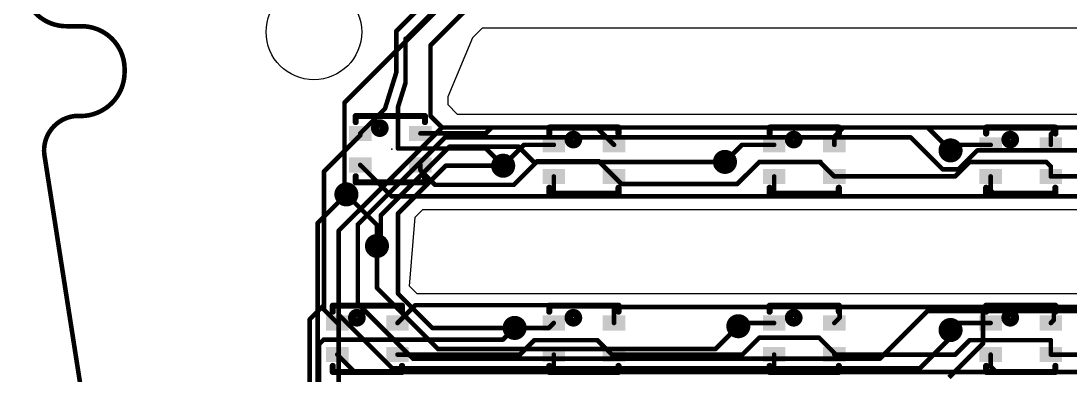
# Model space of a CAD drawing. Extents: x -74 to 74, y -25 to 38.
# Drawn here: x -73.36 to -38.51, y 2.44 to 14.21 of the extents above; entities that cross this region are included whole.
import ezdxf

# ---------------------------------------------------------------- set-up
doc = ezdxf.new("R2010")
doc.units = 0
for name, color, linetype in [('1', 12, 'CONTINUOUS'), ('16', 132, 'CONTINUOUS'), ('18', 110, 'CONTINUOUS'), ('20', 3, 'CONTINUOUS'), ('21', 40, 'CONTINUOUS'), ('23', 40, 'CONTINUOUS')]:
    doc.layers.add(name, color=color, linetype=linetype)

# ---------------------------------------------------------------- blocks, each defined once
blk = doc.blocks.new('RECT')
blk.add_solid([(-0.5, -0.5), (0.5, -0.5), (-0.5, 0.5), (0.5, 0.5)])
blk = doc.blocks.new('ROUNDV')
at = {"const_width": 0.5}
blk.add_lwpolyline([(0, -0.25, 1), (0, 0.25, 1), (0, -0.25)], format="xyb", dxfattribs=at)

msp = doc.modelspace()

# ---------------------------------------------------------------- linework, layer by layer
at = {"layer": '1', "const_width": 0.1524}
for points in [[(-59.4142, 15.3438), (-60.889, 13.869)], [(-60.5625, 13.6157), (-58.998, 15.1802)], [(-60.889, 13.869), (-60.889, 12.5009)], [(-60.5842, 12.1501), (-60.5842, 13.6157)], [(-60.5842, 13.6157), (-60.5625, 13.6157)], [(-60.889, 12.5009), (-61.2646, 11.2954)], [(-60.833, 11.3515), (-60.5842, 12.1501)], [(-62.088, 10.472), (-61.2646, 11.2954)], [(-60.833, 9.9695), (-60.833, 11.3515)], [(-62.088, 10.4085), (-63.2945, 9.202)], [(-62.088, 10.4085), (-62.088, 10.472)], [(-60.088, 10.472), (-57.9175, 10.472)], [(-57.9175, 10.472), (-57.7215, 10.668)], [(-57.7215, 10.668), (-54.236, 10.668)], [(-53.659, 10.091), (-54.236, 10.668)], [(-54.236, 10.668), (-46.0375, 10.668)], [(-46.341, 10.3645), (-46.0375, 10.668)], [(-46.0375, 10.668), (-38.9255, 10.668)], [(-39.15, 10.4435), (-38.9255, 10.668)], [(-39.15, 10.091), (-39.15, 10.4435)], [(-38.9255, 10.668), (-31.8135, 10.668)], [(-57.3405, 9.398), (-56.6475, 10.091)], [(-56.6475, 10.091), (-55.659, 10.091)], [(-49.9745, 9.525), (-49.4085, 10.091)], [(-49.4085, 10.091), (-48.341, 10.091)], [(-46.341, 10.091), (-46.341, 10.3645)], [(-42.4235, 10.091), (-42.4815, 10.033)], [(-42.4815, 10.033), (-42.4815, 9.906)], [(-41.15, 10.091), (-42.4235, 10.091)], [(-60.833, 9.9695), (-57.912, 9.9695)], [(-57.912, 9.9695), (-57.3405, 9.398)], [(-62.088, 9.422), (-61.048, 8.382)], [(-60.088, 9.422), (-60.088, 9.247)], [(-56.199, 9.549), (-56.985, 8.763)], [(-54.167, 9.549), (-56.199, 9.549)], [(-53.659, 9.041), (-54.167, 9.549)], [(-48.8315, 9.525), (-49.5695, 8.787)], [(-48.8315, 9.525), (-46.7995, 9.525)], [(-46.7995, 9.4995), (-46.7995, 9.525)], [(-46.341, 9.041), (-46.7995, 9.4995)], [(-41.8465, 9.525), (-42.3305, 9.041)], [(-41.8465, 9.525), (-39.3065, 9.525)], [(-39.15, 9.3685), (-39.3065, 9.525)], [(-39.15, 9.041), (-39.15, 9.3685)], [(-63.2945, 9.202), (-63.2945, 4.7625)], [(-59.604, 8.763), (-60.088, 9.247)], [(-55.659, 9.041), (-55.659, 8.4125)], [(-53.659, 9.041), (-53.405, 8.787)], [(-48.341, 9.041), (-48.341, 8.3995)], [(-46.341, 9.041), (-42.3305, 9.041)], [(-41.15, 9.041), (-41.15, 8.5745)], [(-39.15, 9.041), (-35.0915, 9.041)], [(-56.985, 8.763), (-59.604, 8.763)], [(-49.5695, 8.787), (-53.405, 8.787)], [(-61.5315, 7.4295), (-62.5475, 8.4455)], [(-61.048, 8.382), (-55.6895, 8.382)], [(-55.659, 8.4125), (-55.6895, 8.382)], [(-55.6895, 8.382), (-48.3235, 8.382)], [(-48.341, 8.3995), (-48.3235, 8.382)], [(-48.3235, 8.382), (-40.9575, 8.382)], [(-41.15, 8.5745), (-40.9575, 8.382)], [(-40.9575, 8.382), (-33.8455, 8.382)], [(-61.5315, 6.731), (-61.5315, 7.4295)], [(-63.7633, 4.2937), (-63.2945, 4.7625)], [(-63.2945, 4.7625), (-63.2945, 4.6145)], [(-63.2945, 4.6145), (-62.85, 4.17)], [(-60.85, 4.17), (-60.2575, 4.7625)], [(-60.2575, 4.7625), (-53.6575, 4.7625)], [(-53.6575, 4.699), (-53.6575, 4.7625)], [(-53.6575, 4.699), (-46.1645, 4.699)], [(-53.6575, 4.1715), (-53.6575, 4.699)], [(-46.1645, 4.699), (-39.0525, 4.699)], [(-46.1645, 4.3465), (-46.1645, 4.699)], [(-39.0525, 4.699), (-32.004, 4.699)], [(-39.0525, 4.2675), (-39.0525, 4.699)], [(-63.7633, 1.5647), (-63.7633, 4.2937)], [(-55.659, 4.17), (-55.8222, 4.0069)], [(-53.659, 4.17), (-53.6575, 4.1715)], [(-49.4241, 4.17), (-49.53, 4.064)], [(-48.341, 4.17), (-49.4241, 4.17)], [(-46.341, 4.17), (-46.1645, 4.3465)], [(-42.2485, 4.17), (-42.4815, 3.937)], [(-41.15, 4.17), (-42.2485, 4.17)], [(-39.15, 4.17), (-39.0525, 4.2675)], [(-57.3469, 3.6195), (-56.9595, 4.0069)], [(-55.8222, 4.0069), (-56.9595, 4.0069)], [(-63.4585, 3.4598), (-63.2988, 3.6195)], [(-63.4585, 1.5963), (-63.4585, 3.4598)], [(-63.2988, 3.6195), (-57.3469, 3.6195)], [(-56.786, 3.12), (-56.3074, 3.5986)], [(-56.3074, 3.5986), (-54.2096, 3.5986)], [(-53.731, 3.12), (-54.2096, 3.5986)], [(-49.3945, 3.12), (-48.8315, 3.683)], [(-48.8315, 3.683), (-46.849, 3.683)], [(-46.849, 3.683), (-46.341, 3.175)], [(-42.3251, 3.12), (-41.8465, 3.5986)], [(-41.8465, 3.5986), (-39.15, 3.5986)], [(-39.15, 3.12), (-39.15, 3.5986)], [(-62.27, 2.54), (-62.85, 3.12)], [(-60.85, 3.12), (-56.786, 3.12)], [(-55.659, 3.12), (-55.659, 2.5705)], [(-53.659, 3.12), (-53.731, 3.12)], [(-53.659, 3.12), (-49.3945, 3.12)], [(-48.341, 3.12), (-48.341, 2.6495)], [(-46.341, 3.12), (-46.341, 3.175)], [(-46.341, 3.12), (-42.3251, 3.12)], [(-41.15, 3.12), (-41.15, 2.7325)], [(-39.15, 3.12), (-34.9165, 3.12)], [(-41.15, 2.7325), (-40.9575, 2.54)], [(-55.6895, 2.54), (-62.27, 2.54)], [(-55.659, 2.5705), (-55.6895, 2.54)], [(-48.4505, 2.54), (-55.6895, 2.54)], [(-48.341, 2.6495), (-48.4505, 2.54)], [(-40.9575, 2.54), (-48.4505, 2.54)], [(-33.7185, 2.54), (-40.9575, 2.54)]]:
    msp.add_lwpolyline(points, dxfattribs=at)
at = {"layer": '1', "const_width": 0.0762}
for points in [[(-60.8509, 13.869, 1), (-60.9271, 13.869)], [(-60.9159, 13.8959, 1), (-60.862, 13.8421)], [(-60.5461, 13.6157, 1), (-60.6223, 13.6157)], [(-60.5842, 13.6538, 1), (-60.5842, 13.5776)], [(-60.5894, 13.6427, 1), (-60.5355, 13.5888)], [(-60.5625, 13.5776, 1), (-60.5625, 13.6538)], [(-60.8526, 12.4895, 1), (-60.9253, 12.5122)], [(-60.9271, 12.5009, 1), (-60.8509, 12.5009)], [(-60.5478, 12.1387, 1), (-60.6205, 12.1614)], [(-60.6223, 12.1501, 1), (-60.5461, 12.1501)], [(-61.301, 11.3067, 1), (-61.2282, 11.284)], [(-61.2377, 11.2684, 1), (-61.2916, 11.3223)], [(-60.7949, 11.3515, 1), (-60.8711, 11.3515)], [(-60.8694, 11.3629, 1), (-60.7966, 11.3402)], [(-62.0499, 10.472, 1), (-62.1261, 10.472)], [(-62.1149, 10.4989, 1), (-62.0611, 10.4451)], [(-62.0611, 10.3816, 1), (-62.1149, 10.4354)], [(-60.088, 10.5101, 1), (-60.088, 10.4339)], [(-57.9444, 10.4989, 1), (-57.8906, 10.4451)], [(-57.9175, 10.4339, 1), (-57.9175, 10.5101)], [(-57.7215, 10.7061, 1), (-57.7215, 10.6299)], [(-57.6946, 10.6411, 1), (-57.7484, 10.6949)], [(-54.236, 10.7061, 1), (-54.236, 10.6299)], [(-54.2091, 10.6949, 1), (-54.2629, 10.6411)], [(-54.236, 10.6299, 1), (-54.236, 10.7061)], [(-46.0375, 10.7061, 1), (-46.0375, 10.6299)], [(-46.0106, 10.6411, 1), (-46.0644, 10.6949)], [(-46.0375, 10.6299, 1), (-46.0375, 10.7061)], [(-39.1119, 10.4435, 1), (-39.1881, 10.4435)], [(-39.1769, 10.4704, 1), (-39.1231, 10.4166)], [(-38.9255, 10.7061, 1), (-38.9255, 10.6299)], [(-38.8986, 10.6411, 1), (-38.9524, 10.6949)], [(-38.9255, 10.6299, 1), (-38.9255, 10.7061)], [(-62.1261, 10.4085, 1), (-62.0499, 10.4085)], [(-56.6475, 10.1291, 1), (-56.6475, 10.0529)], [(-56.6206, 10.0641, 1), (-56.6744, 10.1179)], [(-55.659, 10.0529, 1), (-55.659, 10.1291)], [(-53.6859, 10.0641, 1), (-53.6321, 10.1179)], [(-49.4085, 10.1291, 1), (-49.4085, 10.0529)], [(-49.3816, 10.0641, 1), (-49.4354, 10.1179)], [(-48.341, 10.0529, 1), (-48.341, 10.1291)], [(-46.3029, 10.3645, 1), (-46.3791, 10.3645)], [(-46.3791, 10.091, 1), (-46.3029, 10.091)], [(-46.3679, 10.3914, 1), (-46.3141, 10.3376)], [(-42.4434, 10.033, 1), (-42.5196, 10.033)], [(-42.4235, 10.1291, 1), (-42.4235, 10.0529)], [(-42.3966, 10.0641, 1), (-42.4504, 10.1179)], [(-41.15, 10.0529, 1), (-41.15, 10.1291)], [(-39.1881, 10.091, 1), (-39.1119, 10.091)], [(-60.833, 10.0076, 1), (-60.833, 9.9314)], [(-60.8711, 9.9695, 1), (-60.7949, 9.9695)], [(-57.8851, 9.9964, 1), (-57.9389, 9.9426)], [(-57.912, 9.9314, 1), (-57.912, 10.0076)], [(-42.5196, 9.906, 1), (-42.4434, 9.906)], [(-42.5084, 10.0599, 1), (-42.4546, 10.0061)], [(-62.0611, 9.4489, 1), (-62.1149, 9.3951)], [(-60.0499, 9.422, 1), (-60.1261, 9.422)], [(-57.3674, 9.4249, 1), (-57.3136, 9.3711)], [(-57.3674, 9.3711, 1), (-57.3136, 9.4249)], [(-56.199, 9.5871, 1), (-56.199, 9.5109)], [(-56.1721, 9.5221, 1), (-56.2259, 9.5759)], [(-54.1401, 9.5759, 1), (-54.1939, 9.5221)], [(-54.167, 9.5109, 1), (-54.167, 9.5871)], [(-50.0014, 9.5519, 1), (-49.9476, 9.4981)], [(-48.8315, 9.5631, 1), (-48.8315, 9.4869)], [(-48.8046, 9.4981, 1), (-48.8584, 9.5519)], [(-46.7614, 9.525, 1), (-46.8376, 9.525)], [(-46.8376, 9.4995, 1), (-46.7614, 9.4995)], [(-46.7726, 9.5264, 1), (-46.8264, 9.4726)], [(-46.7995, 9.4869, 1), (-46.7995, 9.5631)], [(-41.8465, 9.5631, 1), (-41.8465, 9.4869)], [(-41.8196, 9.4981, 1), (-41.8734, 9.5519)], [(-39.2796, 9.5519, 1), (-39.3334, 9.4981)], [(-39.3065, 9.4869, 1), (-39.3065, 9.5631)], [(-39.1119, 9.3685, 1), (-39.1881, 9.3685)], [(-39.1769, 9.3416, 1), (-39.1231, 9.3954)], [(-63.2564, 9.202, 1), (-63.3326, 9.202)], [(-63.3214, 9.2289, 1), (-63.2676, 9.1751)], [(-60.1261, 9.247, 1), (-60.0499, 9.247)], [(-60.0611, 9.2739, 1), (-60.1149, 9.2201)], [(-55.6209, 9.041, 1), (-55.6971, 9.041)], [(-53.6321, 9.0679, 1), (-53.6859, 9.0141)], [(-53.6859, 9.0141, 1), (-53.6321, 9.0679)], [(-48.3029, 9.041, 1), (-48.3791, 9.041)], [(-46.341, 9.0791, 1), (-46.341, 9.0029)], [(-46.3679, 9.0141, 1), (-46.3141, 9.0679)], [(-42.3574, 9.0679, 1), (-42.3036, 9.0141)], [(-42.3305, 9.0029, 1), (-42.3305, 9.0791)], [(-41.1119, 9.041, 1), (-41.1881, 9.041)], [(-39.15, 9.0791, 1), (-39.15, 9.0029)], [(-39.1881, 9.041, 1), (-39.1119, 9.041)], [(-59.604, 8.8011, 1), (-59.604, 8.7249)], [(-59.6309, 8.7361, 1), (-59.5771, 8.7899)], [(-57.0119, 8.7899, 1), (-56.9581, 8.7361)], [(-56.985, 8.7249, 1), (-56.985, 8.8011)], [(-53.405, 8.8251, 1), (-53.405, 8.7489)], [(-53.4319, 8.7601, 1), (-53.3781, 8.8139)], [(-49.5964, 8.8139, 1), (-49.5426, 8.7601)], [(-49.5695, 8.7489, 1), (-49.5695, 8.8251)], [(-62.5206, 8.4724, 1), (-62.5744, 8.4186)], [(-61.048, 8.4201, 1), (-61.048, 8.3439)], [(-61.0749, 8.3551, 1), (-61.0211, 8.4089)], [(-55.6895, 8.4201, 1), (-55.6895, 8.3439)], [(-55.7164, 8.4089, 1), (-55.6626, 8.3551)], [(-55.6971, 8.4125, 1), (-55.6209, 8.4125)], [(-55.6895, 8.3439, 1), (-55.6895, 8.4201)], [(-55.6321, 8.3856, 1), (-55.6859, 8.4394)], [(-48.3791, 8.3995, 1), (-48.3029, 8.3995)], [(-48.3141, 8.4264, 1), (-48.3679, 8.3726)], [(-48.3235, 8.4201, 1), (-48.3235, 8.3439)], [(-48.3504, 8.3551, 1), (-48.2966, 8.4089)], [(-48.3235, 8.3439, 1), (-48.3235, 8.4201)], [(-41.1881, 8.5745, 1), (-41.1119, 8.5745)], [(-41.1231, 8.6014, 1), (-41.1769, 8.5476)], [(-40.9575, 8.4201, 1), (-40.9575, 8.3439)], [(-40.9844, 8.3551, 1), (-40.9306, 8.4089)], [(-40.9575, 8.3439, 1), (-40.9575, 8.4201)], [(-61.4934, 7.4295, 1), (-61.5696, 7.4295)], [(-61.5584, 7.4026, 1), (-61.5046, 7.4564)], [(-61.5696, 6.731, 1), (-61.4934, 6.731)], [(-63.2564, 4.7625, 1), (-63.3326, 4.7625)], [(-63.3326, 4.7625, 1), (-63.2564, 4.7625)], [(-63.3326, 4.6145, 1), (-63.2564, 4.6145)], [(-63.2676, 4.6414, 1), (-63.3214, 4.5876)], [(-63.2676, 4.7356, 1), (-63.3214, 4.7894)], [(-60.2575, 4.8006, 1), (-60.2575, 4.7244)], [(-60.2306, 4.7356, 1), (-60.2844, 4.7894)], [(-53.6194, 4.7625, 1), (-53.6956, 4.7625)], [(-53.6575, 4.7371, 1), (-53.6575, 4.6609)], [(-53.6194, 4.699, 1), (-53.6956, 4.699)], [(-53.6956, 4.699, 1), (-53.6194, 4.699)], [(-53.6575, 4.7244, 1), (-53.6575, 4.8006)], [(-46.1645, 4.7371, 1), (-46.1645, 4.6609)], [(-46.1264, 4.699, 1), (-46.2026, 4.699)], [(-46.1645, 4.6609, 1), (-46.1645, 4.7371)], [(-39.0525, 4.7371, 1), (-39.0525, 4.6609)], [(-39.0144, 4.699, 1), (-39.0906, 4.699)], [(-39.0525, 4.6609, 1), (-39.0525, 4.7371)], [(-63.7252, 4.2937, 1), (-63.8014, 4.2937)], [(-63.7902, 4.3207, 1), (-63.7363, 4.2668)], [(-62.8769, 4.1431, 1), (-62.8231, 4.1969)], [(-60.8769, 4.1969, 1), (-60.8231, 4.1431)], [(-55.6321, 4.1431, 1), (-55.6859, 4.1969)], [(-53.6859, 4.1969, 1), (-53.6321, 4.1431)], [(-53.6956, 4.1715, 1), (-53.6194, 4.1715)], [(-53.6306, 4.1446, 1), (-53.6844, 4.1984)], [(-49.4241, 4.2081, 1), (-49.4241, 4.1319)], [(-49.3971, 4.1431, 1), (-49.451, 4.1969)], [(-48.341, 4.1319, 1), (-48.341, 4.2081)], [(-46.3679, 4.1969, 1), (-46.3141, 4.1431)], [(-46.2026, 4.3465, 1), (-46.1264, 4.3465)], [(-46.1376, 4.3196, 1), (-46.1914, 4.3734)], [(-42.2485, 4.2081, 1), (-42.2485, 4.1319)], [(-42.2216, 4.1431, 1), (-42.2754, 4.1969)], [(-41.15, 4.1319, 1), (-41.15, 4.2081)], [(-39.1769, 4.1969, 1), (-39.1231, 4.1431)], [(-39.0906, 4.2675, 1), (-39.0144, 4.2675)], [(-39.0256, 4.2406, 1), (-39.0794, 4.2944)], [(-56.9595, 4.045, 1), (-56.9595, 3.9688)], [(-56.9326, 3.9799, 1), (-56.9864, 4.0338)], [(-55.8491, 4.0338, 1), (-55.7952, 3.9799)], [(-55.8222, 3.9688, 1), (-55.8222, 4.045)], [(-49.557, 4.091, 1), (-49.5031, 4.0371)], [(-42.5084, 3.9639, 1), (-42.4546, 3.9101)], [(-63.4204, 3.4598, 1), (-63.4966, 3.4598)], [(-63.4854, 3.4868, 1), (-63.4315, 3.4329)], [(-63.2988, 3.6576, 1), (-63.2988, 3.5814)], [(-63.2718, 3.5926, 1), (-63.3257, 3.6464)], [(-57.3738, 3.6464, 1), (-57.3199, 3.5926)], [(-57.3469, 3.5814, 1), (-57.3469, 3.6576)], [(-56.3074, 3.6367, 1), (-56.3074, 3.5605)], [(-56.2805, 3.5717, 1), (-56.3343, 3.6255)], [(-54.1827, 3.6255, 1), (-54.2365, 3.5717)], [(-54.2096, 3.5605, 1), (-54.2096, 3.6367)], [(-48.8315, 3.7211, 1), (-48.8315, 3.6449)], [(-48.8046, 3.6561, 1), (-48.8584, 3.7099)], [(-46.8221, 3.7099, 1), (-46.8759, 3.6561)], [(-46.849, 3.6449, 1), (-46.849, 3.7211)], [(-41.8465, 3.6367, 1), (-41.8465, 3.5605)], [(-41.8196, 3.5717, 1), (-41.8734, 3.6255)], [(-39.1119, 3.5986, 1), (-39.1881, 3.5986)], [(-39.15, 3.5605, 1), (-39.15, 3.6367)], [(-62.8231, 3.1469, 1), (-62.8769, 3.0931)], [(-60.85, 3.1581, 1), (-60.85, 3.0819)], [(-56.8129, 3.1469, 1), (-56.7591, 3.0931)], [(-56.786, 3.0819, 1), (-56.786, 3.1581)], [(-55.6209, 3.12, 1), (-55.6971, 3.12)], [(-53.731, 3.1581, 1), (-53.731, 3.0819)], [(-53.7579, 3.0931, 1), (-53.7041, 3.1469)], [(-53.659, 3.1581, 1), (-53.659, 3.0819)], [(-53.659, 3.0819, 1), (-53.659, 3.1581)], [(-49.4214, 3.1469, 1), (-49.3676, 3.0931)], [(-49.3945, 3.0819, 1), (-49.3945, 3.1581)], [(-48.3029, 3.12, 1), (-48.3791, 3.12)], [(-46.3029, 3.175, 1), (-46.3791, 3.175)], [(-46.341, 3.1581, 1), (-46.341, 3.0819)], [(-46.3791, 3.12, 1), (-46.3029, 3.12)], [(-46.3679, 3.1481, 1), (-46.3141, 3.2019)], [(-42.352, 3.1469, 1), (-42.2982, 3.0931)], [(-42.3251, 3.0819, 1), (-42.3251, 3.1581)], [(-41.1119, 3.12, 1), (-41.1881, 3.12)], [(-39.15, 3.1581, 1), (-39.15, 3.0819)], [(-39.1881, 3.12, 1), (-39.1119, 3.12)], [(-41.1231, 2.7594, 1), (-41.1769, 2.7056)], [(-62.27, 2.5781, 1), (-62.27, 2.5019)], [(-62.2969, 2.5131, 1), (-62.2431, 2.5669)], [(-55.6895, 2.5781, 1), (-55.6895, 2.5019)], [(-55.7164, 2.5669, 1), (-55.6626, 2.5131)], [(-55.6971, 2.5705, 1), (-55.6209, 2.5705)], [(-55.6895, 2.5019, 1), (-55.6895, 2.5781)], [(-55.6321, 2.5436, 1), (-55.6859, 2.5974)], [(-48.4505, 2.5781, 1), (-48.4505, 2.5019)], [(-48.4774, 2.5669, 1), (-48.4236, 2.5131)], [(-48.4505, 2.5019, 1), (-48.4505, 2.5781)], [(-48.3791, 2.6495, 1), (-48.3029, 2.6495)], [(-48.3141, 2.6226, 1), (-48.3679, 2.6764)], [(-41.1881, 2.7325, 1), (-41.1119, 2.7325)], [(-40.9575, 2.5781, 1), (-40.9575, 2.5019)], [(-40.9844, 2.5131, 1), (-40.9306, 2.5669)], [(-40.9575, 2.5019, 1), (-40.9575, 2.5781)]]:
    msp.add_lwpolyline(points, format="xyb", dxfattribs=at)
at = {"layer": '16', "const_width": 0.1524}
for points in [[(-58.1025, 16.002), (-62.611, 11.4935)], [(-59.7535, 13.3985), (-58.547, 14.605)], [(-59.7535, 11.049), (-59.7535, 13.3985)], [(-62.611, 11.4935), (-62.611, 8.509)], [(-59.3725, 10.668), (-59.7535, 11.049)], [(-59.3725, 10.668), (-62.8015, 7.239)], [(-43.2435, 10.668), (-59.3725, 10.668)], [(-42.4815, 9.906), (-43.2435, 10.668)], [(-59.2716, 10.3378), (-62.1665, 7.4429)], [(-61.4045, 7.747), (-59.1185, 10.033)], [(-43.8024, 10.3378), (-59.2716, 10.3378)], [(-56.8325, 10.033), (-59.1185, 10.033)], [(-56.3245, 9.525), (-56.8325, 10.033)], [(-42.7419, 9.2774), (-43.8024, 10.3378)], [(-41.5924, 9.906), (-42.2211, 9.2774)], [(-35.3695, 9.906), (-41.5924, 9.906)], [(-60.833, 7.8105), (-59.2455, 9.398)], [(-59.2455, 9.398), (-57.3405, 9.398)], [(-56.3245, 9.525), (-49.9745, 9.525)], [(-42.2211, 9.2774), (-42.7419, 9.2774)], [(-63.5, 7.493), (-62.5475, 8.4455)], [(-62.611, 8.509), (-62.5475, 8.4455)], [(-61.4045, 7.747), (-61.4045, 6.858)], [(-60.833, 5.1435), (-60.833, 7.8105)], [(-63.5, 0.6985), (-63.5, 7.493)], [(-62.1665, 7.4429), (-62.1665, 4.8133)], [(-62.8015, 7.239), (-62.8015, 4.445)], [(-61.4045, 6.858), (-61.5315, 6.731)], [(-61.5315, 5.334), (-61.5315, 6.731)], [(-59.4995, 3.302), (-61.5315, 5.334)], [(-62.1665, 4.8133), (-60.3377, 2.9845)], [(-59.6964, 4.0069), (-60.833, 5.1435)], [(-44.831, 2.9845), (-43.2499, 4.5657)], [(-43.2499, 4.5657), (-41.402, 4.5657)], [(-41.402, 4.5657), (-35.4901, 4.5657)], [(-41.402, 3.4925), (-41.402, 4.5657)], [(-62.8015, 4.445), (-61.0235, 2.667)], [(-62.8015, 0.4311), (-62.8015, 4.445)], [(-56.9595, 4.0069), (-59.6964, 4.0069)], [(-49.53, 4.064), (-50.2921, 3.302)], [(-42.4815, 3.683), (-42.4815, 3.937)], [(-43.4975, 2.667), (-42.4815, 3.683)], [(-42.5323, 2.3622), (-41.402, 3.4925)], [(-50.2921, 3.302), (-59.4995, 3.302)], [(-60.3377, 2.9845), (-44.831, 2.9845)], [(-61.0235, 2.667), (-43.4975, 2.667)]]:
    msp.add_lwpolyline(points, dxfattribs=at)
at = {"layer": '16', "const_width": 0.0762}
for points in [[(-59.7154, 13.3985, 1), (-59.7916, 13.3985)], [(-59.7804, 13.4254, 1), (-59.7266, 13.3716)], [(-62.5729, 11.4935, 1), (-62.6491, 11.4935)], [(-62.6379, 11.5204, 1), (-62.5841, 11.4666)], [(-59.7916, 11.049, 1), (-59.7154, 11.049)], [(-59.7266, 11.0759, 1), (-59.7804, 11.0221)], [(-59.3725, 10.7061, 1), (-59.3725, 10.6299)], [(-59.3456, 10.6411, 1), (-59.3994, 10.6949)], [(-59.3994, 10.6411, 1), (-59.3456, 10.6949)], [(-43.2166, 10.6949, 1), (-43.2704, 10.6411)], [(-43.2435, 10.6299, 1), (-43.2435, 10.7061)], [(-59.2716, 10.3759, 1), (-59.2716, 10.2997)], [(-59.2447, 10.3109, 1), (-59.2986, 10.3647)], [(-59.1185, 10.0711, 1), (-59.1185, 9.9949)], [(-59.0916, 10.0061, 1), (-59.1454, 10.0599)], [(-56.8056, 10.0599, 1), (-56.8594, 10.0061)], [(-56.8325, 9.9949, 1), (-56.8325, 10.0711)], [(-43.7754, 10.3647, 1), (-43.8293, 10.3109)], [(-43.8024, 10.2997, 1), (-43.8024, 10.3759)], [(-42.5084, 9.8791, 1), (-42.4546, 9.9329)], [(-41.5924, 9.9441, 1), (-41.5924, 9.8679)], [(-41.5655, 9.8791, 1), (-41.6194, 9.9329)], [(-59.2455, 9.4361, 1), (-59.2455, 9.3599)], [(-59.2186, 9.3711, 1), (-59.2724, 9.4249)], [(-57.3405, 9.3599, 1), (-57.3405, 9.4361)], [(-56.3245, 9.5631, 1), (-56.3245, 9.4869)], [(-56.3514, 9.4981, 1), (-56.2976, 9.5519)], [(-49.9745, 9.4869, 1), (-49.9745, 9.5631)], [(-42.7419, 9.3155, 1), (-42.7419, 9.2393)], [(-42.7688, 9.2504, 1), (-42.715, 9.3043)], [(-42.248, 9.3043, 1), (-42.1942, 9.2504)], [(-42.2211, 9.2393, 1), (-42.2211, 9.3155)], [(-62.6491, 8.509, 1), (-62.5729, 8.509)], [(-62.5841, 8.5359, 1), (-62.6379, 8.4821)], [(-62.5206, 8.4186, 1), (-62.5744, 8.4724)], [(-62.5744, 8.4186, 1), (-62.5206, 8.4724)], [(-61.3664, 7.747, 1), (-61.4426, 7.747)], [(-61.4314, 7.7739, 1), (-61.3776, 7.7201)], [(-60.7949, 7.8105, 1), (-60.8711, 7.8105)], [(-60.8599, 7.8374, 1), (-60.8061, 7.7836)], [(-63.4619, 7.493, 1), (-63.5381, 7.493)], [(-63.5269, 7.5199, 1), (-63.4731, 7.4661)], [(-62.1284, 7.4429, 1), (-62.2046, 7.4429)], [(-62.1934, 7.4699, 1), (-62.1396, 7.416)], [(-62.7634, 7.239, 1), (-62.8396, 7.239)], [(-62.8284, 7.2659, 1), (-62.7746, 7.2121)], [(-61.4934, 6.731, 1), (-61.5696, 6.731)], [(-61.5584, 6.7579, 1), (-61.5046, 6.7041)], [(-61.4426, 6.858, 1), (-61.3664, 6.858)], [(-61.3776, 6.8311, 1), (-61.4314, 6.8849)], [(-61.5696, 5.334, 1), (-61.4934, 5.334)], [(-61.5046, 5.3609, 1), (-61.5584, 5.3071)], [(-62.1396, 4.8402, 1), (-62.1934, 4.7864)], [(-60.8711, 5.1435, 1), (-60.7949, 5.1435)], [(-60.8061, 5.1704, 1), (-60.8599, 5.1166)], [(-62.2046, 4.8133, 1), (-62.1284, 4.8133)], [(-43.2499, 4.6038, 1), (-43.2499, 4.5276)], [(-43.2229, 4.5387, 1), (-43.2768, 4.5926)], [(-41.402, 4.6038, 1), (-41.402, 4.5276)], [(-41.3639, 4.5657, 1), (-41.4401, 4.5657)], [(-41.402, 4.5276, 1), (-41.402, 4.6038)], [(-62.7634, 4.445, 1), (-62.8396, 4.445)], [(-62.8396, 4.445, 1), (-62.7634, 4.445)], [(-62.7746, 4.4719, 1), (-62.8284, 4.4181)], [(-59.6964, 4.045, 1), (-59.6964, 3.9688)], [(-59.7233, 3.9799, 1), (-59.6694, 4.0338)], [(-56.9595, 3.9688, 1), (-56.9595, 4.045)], [(-49.5031, 4.0371, 1), (-49.557, 4.091)], [(-42.4434, 3.937, 1), (-42.5196, 3.937)], [(-42.5196, 3.683, 1), (-42.4434, 3.683)], [(-42.4546, 3.6561, 1), (-42.5084, 3.7099)], [(-41.4401, 3.4925, 1), (-41.3639, 3.4925)], [(-41.3751, 3.4656, 1), (-41.4289, 3.5194)], [(-59.4995, 3.3401, 1), (-59.4995, 3.2639)], [(-59.5264, 3.2751, 1), (-59.4726, 3.3289)], [(-50.319, 3.3289, 1), (-50.2651, 3.2751)], [(-50.2921, 3.2639, 1), (-50.2921, 3.3401)], [(-60.3377, 3.0226, 1), (-60.3377, 2.9464)], [(-60.3646, 2.9576, 1), (-60.3108, 3.0114)], [(-44.8579, 3.0114, 1), (-44.8041, 2.9576)], [(-44.831, 2.9464, 1), (-44.831, 3.0226)], [(-61.0235, 2.7051, 1), (-61.0235, 2.6289)], [(-61.0504, 2.6401, 1), (-60.9966, 2.6939)], [(-43.5244, 2.6939, 1), (-43.4706, 2.6401)], [(-43.4975, 2.6289, 1), (-43.4975, 2.7051)]]:
    msp.add_lwpolyline(points, format="xyb", dxfattribs=at)
at = {"layer": '20'}
for p, q in [((-58.039, 13.97), (-58.3565, 13.6525)), ((-14.859, 13.97), (-58.039, 13.97)), ((-58.3565, 13.6525), (-59.182, 11.684)), ((-59.182, 11.684), (-59.182, 11.43)), ((-59.182, 11.43), (-58.8645, 11.1125)), ((-58.8645, 11.1125), (-14.097, 11.1125)), ((-60.452, 5.3975), (-60.2615, 7.6835)), ((-60.2615, 7.6835), (-60.0075, 7.9375)), ((-60.0075, 7.9375), (-12.954, 7.9375)), ((-60.198, 5.1435), (-60.452, 5.3975)), ((-12.7, 5.1435), (-60.198, 5.1435))]:
    msp.add_line(p, q, dxfattribs=at)
for points, const_width in [([(-73.279, 15.367, 0.3983), (-71.8185, 14.0335)], 0.1524), ([(-71.8185, 14.0716, 1), (-71.8185, 13.9954)], 0.0762), ([(-71.8178, 13.9954, 1), (-71.8192, 14.0716)], 0.0762), ([(-69.9135, 12.6365, 0.4142), (-71.374, 14.0335)], 0.1524), ([(-71.3748, 14.0716, 1), (-71.3732, 13.9954)], 0.0762), ([(-71.374, 13.9954, 1), (-71.374, 14.0716)], 0.0762), ([(-71.374, 11.049, 0.4142), (-69.9135, 12.5095)], 0.1524), ([(-69.8754, 12.6365, 1), (-69.9516, 12.6365)], 0.0762), ([(-69.9516, 12.6357, 1), (-69.8754, 12.6373)], 0.0762), ([(-69.8754, 12.5095, 1), (-69.9516, 12.5095)], 0.0762), ([(-69.9516, 12.5095, 1), (-69.8754, 12.5095)], 0.0762), ([(-71.5645, 11.049, 0.4142), (-72.5805, 9.779)], 0.1524), ([(-71.5645, 11.0871, 1), (-71.5645, 11.0109)], 0.0762), ([(-71.5603, 11.0111, 1), (-71.5687, 11.0869)], 0.0762), ([(-71.374, 11.0871, 1), (-71.374, 11.0109)], 0.0762), ([(-71.374, 11.0109, 1), (-71.374, 11.0871)], 0.0762), ([(-72.5805, 9.779, 0.089), (-63.754, -20.0025)], 0.1524), ([(-72.5426, 9.7832, 1), (-72.6184, 9.7748)], 0.0762), ([(-72.6184, 9.7748, 1), (-72.5426, 9.7832)], 0.0762)]:
    msp.add_lwpolyline(points, format="xyb", dxfattribs=dict(at, const_width=const_width))
at = {"layer": '20', "const_width": 0.1524}
for points in [[(-71.8185, 14.0335), (-71.374, 14.0335)], [(-69.9135, 12.6365), (-69.9135, 12.5095)], [(-71.374, 11.049), (-71.5645, 11.049)]]:
    msp.add_lwpolyline(points, dxfattribs=at)
at = {"layer": '20'}
msp.add_circle((-63.627, 13.843), 1.5875, dxfattribs=at)
at = {"layer": '21', "const_width": 0.2032}
for points in [[(-62.238, 10.847), (-62.238, 11.047)], [(-62.238, 11.047), (-59.938, 11.047)], [(-59.938, 11.047), (-59.938, 10.847)], [(-55.809, 10.466), (-55.809, 10.666)], [(-55.809, 10.666), (-53.509, 10.666)], [(-53.509, 10.666), (-53.509, 10.466)], [(-48.491, 10.466), (-48.491, 10.666)], [(-48.491, 10.666), (-46.191, 10.666)], [(-46.191, 10.666), (-46.191, 10.466)], [(-41.3, 10.466), (-41.3, 10.666)], [(-41.3, 10.666), (-39, 10.666)], [(-39, 10.666), (-39, 10.466)], [(-62.238, 9.047), (-62.238, 8.847)], [(-59.938, 8.847), (-59.938, 9.047)], [(-62.238, 8.847), (-59.938, 8.847)], [(-55.809, 8.666), (-55.809, 8.466)], [(-53.509, 8.466), (-53.509, 8.666)], [(-48.491, 8.666), (-48.491, 8.466)], [(-46.191, 8.466), (-46.191, 8.666)], [(-41.3, 8.666), (-41.3, 8.466)], [(-39, 8.466), (-39, 8.666)], [(-55.809, 8.466), (-53.509, 8.466)], [(-48.491, 8.466), (-46.191, 8.466)], [(-41.3, 8.466), (-39, 8.466)], [(-63, 4.545), (-63, 4.745)], [(-63, 4.745), (-60.7, 4.745)], [(-60.7, 4.745), (-60.7, 4.545)], [(-55.809, 4.545), (-55.809, 4.745)], [(-55.809, 4.745), (-53.509, 4.745)], [(-53.509, 4.745), (-53.509, 4.545)], [(-48.491, 4.545), (-48.491, 4.745)], [(-48.491, 4.745), (-46.191, 4.745)], [(-46.191, 4.745), (-46.191, 4.545)], [(-41.3, 4.545), (-41.3, 4.745)], [(-41.3, 4.745), (-39, 4.745)], [(-39, 4.745), (-39, 4.545)], [(-63, 2.745), (-63, 2.545)], [(-60.7, 2.545), (-60.7, 2.745)], [(-55.809, 2.745), (-55.809, 2.545)], [(-53.509, 2.545), (-53.509, 2.745)], [(-48.491, 2.745), (-48.491, 2.545)], [(-46.191, 2.545), (-46.191, 2.745)], [(-41.3, 2.745), (-41.3, 2.545)], [(-39, 2.545), (-39, 2.745)], [(-63, 2.545), (-60.7, 2.545)], [(-55.809, 2.545), (-53.509, 2.545)], [(-48.491, 2.545), (-46.191, 2.545)], [(-41.3, 2.545), (-39, 2.545)]]:
    msp.add_lwpolyline(points, dxfattribs=at)
at = {"layer": '21'}
for points, const_width in [([(-62.1872, 11.047, 1), (-62.2888, 11.047)], 0.1016), ([(-62.238, 11.0978, 1), (-62.238, 10.9962)], 0.1016), ([(-62.2888, 10.847, 1), (-62.1872, 10.847)], 0.1016), ([(-61.438, 10.5056, 1), (-61.438, 10.7884, 1), (-61.438, 10.5056)], 0.3048), ([(-59.8872, 11.047, 1), (-59.9888, 11.047)], 0.1016), ([(-59.9888, 10.847, 1), (-59.8872, 10.847)], 0.1016), ([(-59.938, 10.9962, 1), (-59.938, 11.0978)], 0.1016), ([(-55.7582, 10.666, 1), (-55.8598, 10.666)], 0.1016), ([(-55.809, 10.7168, 1), (-55.809, 10.6152)], 0.1016), ([(-55.8598, 10.466, 1), (-55.7582, 10.466)], 0.1016), ([(-55.009, 10.1246, 1), (-55.009, 10.4074, 1), (-55.009, 10.1246)], 0.3048), ([(-53.4582, 10.666, 1), (-53.5598, 10.666)], 0.1016), ([(-53.5598, 10.466, 1), (-53.4582, 10.466)], 0.1016), ([(-53.509, 10.6152, 1), (-53.509, 10.7168)], 0.1016), ([(-48.4402, 10.666, 1), (-48.5418, 10.666)], 0.1016), ([(-48.491, 10.7168, 1), (-48.491, 10.6152)], 0.1016), ([(-48.5418, 10.466, 1), (-48.4402, 10.466)], 0.1016), ([(-47.691, 10.1246, 1), (-47.691, 10.4074, 1), (-47.691, 10.1246)], 0.3048), ([(-46.1402, 10.666, 1), (-46.2418, 10.666)], 0.1016), ([(-46.2418, 10.466, 1), (-46.1402, 10.466)], 0.1016), ([(-46.191, 10.6152, 1), (-46.191, 10.7168)], 0.1016), ([(-41.2492, 10.666, 1), (-41.3508, 10.666)], 0.1016), ([(-41.3, 10.7168, 1), (-41.3, 10.6152)], 0.1016), ([(-41.3508, 10.466, 1), (-41.2492, 10.466)], 0.1016), ([(-40.5, 10.1246, 1), (-40.5, 10.4074, 1), (-40.5, 10.1246)], 0.3048), ([(-38.9492, 10.666, 1), (-39.0508, 10.666)], 0.1016), ([(-39.0508, 10.466, 1), (-38.9492, 10.466)], 0.1016), ([(-39, 10.6152, 1), (-39, 10.7168)], 0.1016), ([(-62.1872, 9.047, 1), (-62.2888, 9.047)], 0.1016), ([(-59.8872, 9.047, 1), (-59.9888, 9.047)], 0.1016), ([(-62.238, 8.8978, 1), (-62.238, 8.7962)], 0.1016), ([(-62.2888, 8.847, 1), (-62.1872, 8.847)], 0.1016), ([(-59.9888, 8.847, 1), (-59.8872, 8.847)], 0.1016), ([(-59.938, 8.7962, 1), (-59.938, 8.8978)], 0.1016), ([(-55.7582, 8.666, 1), (-55.8598, 8.666)], 0.1016), ([(-53.4582, 8.666, 1), (-53.5598, 8.666)], 0.1016), ([(-48.4402, 8.666, 1), (-48.5418, 8.666)], 0.1016), ([(-46.1402, 8.666, 1), (-46.2418, 8.666)], 0.1016), ([(-41.2492, 8.666, 1), (-41.3508, 8.666)], 0.1016), ([(-38.9492, 8.666, 1), (-39.0508, 8.666)], 0.1016), ([(-55.809, 8.5168, 1), (-55.809, 8.4152)], 0.1016), ([(-55.8598, 8.466, 1), (-55.7582, 8.466)], 0.1016), ([(-53.5598, 8.466, 1), (-53.4582, 8.466)], 0.1016), ([(-53.509, 8.4152, 1), (-53.509, 8.5168)], 0.1016), ([(-48.491, 8.5168, 1), (-48.491, 8.4152)], 0.1016), ([(-48.5418, 8.466, 1), (-48.4402, 8.466)], 0.1016), ([(-46.2418, 8.466, 1), (-46.1402, 8.466)], 0.1016), ([(-46.191, 8.4152, 1), (-46.191, 8.5168)], 0.1016), ([(-41.3, 8.5168, 1), (-41.3, 8.4152)], 0.1016), ([(-41.3508, 8.466, 1), (-41.2492, 8.466)], 0.1016), ([(-39.0508, 8.466, 1), (-38.9492, 8.466)], 0.1016), ([(-39, 8.4152, 1), (-39, 8.5168)], 0.1016), ([(-62.9492, 4.745, 1), (-63.0508, 4.745)], 0.1016), ([(-63, 4.7958, 1), (-63, 4.6942)], 0.1016), ([(-63.0508, 4.545, 1), (-62.9492, 4.545)], 0.1016), ([(-62.2, 4.2036, 1), (-62.2, 4.4864, 1), (-62.2, 4.2036)], 0.3048), ([(-60.6492, 4.745, 1), (-60.7508, 4.745)], 0.1016), ([(-60.7508, 4.545, 1), (-60.6492, 4.545)], 0.1016), ([(-60.7, 4.6942, 1), (-60.7, 4.7958)], 0.1016), ([(-55.7582, 4.745, 1), (-55.8598, 4.745)], 0.1016), ([(-55.809, 4.7958, 1), (-55.809, 4.6942)], 0.1016), ([(-55.8598, 4.545, 1), (-55.7582, 4.545)], 0.1016), ([(-55.009, 4.2036, 1), (-55.009, 4.4864, 1), (-55.009, 4.2036)], 0.3048), ([(-53.4582, 4.745, 1), (-53.5598, 4.745)], 0.1016), ([(-53.5598, 4.545, 1), (-53.4582, 4.545)], 0.1016), ([(-53.509, 4.6942, 1), (-53.509, 4.7958)], 0.1016), ([(-48.4402, 4.745, 1), (-48.5418, 4.745)], 0.1016), ([(-48.491, 4.7958, 1), (-48.491, 4.6942)], 0.1016), ([(-48.5418, 4.545, 1), (-48.4402, 4.545)], 0.1016), ([(-47.691, 4.2036, 1), (-47.691, 4.4864, 1), (-47.691, 4.2036)], 0.3048), ([(-46.1402, 4.745, 1), (-46.2418, 4.745)], 0.1016), ([(-46.2418, 4.545, 1), (-46.1402, 4.545)], 0.1016), ([(-46.191, 4.6942, 1), (-46.191, 4.7958)], 0.1016), ([(-41.2492, 4.745, 1), (-41.3508, 4.745)], 0.1016), ([(-41.3, 4.7958, 1), (-41.3, 4.6942)], 0.1016), ([(-41.3508, 4.545, 1), (-41.2492, 4.545)], 0.1016), ([(-40.5, 4.2036, 1), (-40.5, 4.4864, 1), (-40.5, 4.2036)], 0.3048), ([(-38.9492, 4.745, 1), (-39.0508, 4.745)], 0.1016), ([(-39.0508, 4.545, 1), (-38.9492, 4.545)], 0.1016), ([(-39, 4.6942, 1), (-39, 4.7958)], 0.1016), ([(-62.9492, 2.745, 1), (-63.0508, 2.745)], 0.1016), ([(-60.6492, 2.745, 1), (-60.7508, 2.745)], 0.1016), ([(-55.7582, 2.745, 1), (-55.8598, 2.745)], 0.1016), ([(-53.4582, 2.745, 1), (-53.5598, 2.745)], 0.1016), ([(-48.4402, 2.745, 1), (-48.5418, 2.745)], 0.1016), ([(-46.1402, 2.745, 1), (-46.2418, 2.745)], 0.1016), ([(-41.2492, 2.745, 1), (-41.3508, 2.745)], 0.1016), ([(-38.9492, 2.745, 1), (-39.0508, 2.745)], 0.1016), ([(-63, 2.5958, 1), (-63, 2.4942)], 0.1016), ([(-63.0508, 2.545, 1), (-62.9492, 2.545)], 0.1016), ([(-60.7508, 2.545, 1), (-60.6492, 2.545)], 0.1016), ([(-60.7, 2.4942, 1), (-60.7, 2.5958)], 0.1016), ([(-55.809, 2.5958, 1), (-55.809, 2.4942)], 0.1016), ([(-55.8598, 2.545, 1), (-55.7582, 2.545)], 0.1016), ([(-53.5598, 2.545, 1), (-53.4582, 2.545)], 0.1016), ([(-53.509, 2.4942, 1), (-53.509, 2.5958)], 0.1016), ([(-48.491, 2.5958, 1), (-48.491, 2.4942)], 0.1016), ([(-48.5418, 2.545, 1), (-48.4402, 2.545)], 0.1016), ([(-46.2418, 2.545, 1), (-46.1402, 2.545)], 0.1016), ([(-46.191, 2.4942, 1), (-46.191, 2.5958)], 0.1016), ([(-41.3, 2.5958, 1), (-41.3, 2.4942)], 0.1016), ([(-41.3508, 2.545, 1), (-41.2492, 2.545)], 0.1016), ([(-39.0508, 2.545, 1), (-38.9492, 2.545)], 0.1016), ([(-39, 2.4942, 1), (-39, 2.5958)], 0.1016)]:
    msp.add_lwpolyline(points, format="xyb", dxfattribs=dict(at, const_width=const_width))
at = {"layer": '23'}
for p in [(-61.038, 9.947), (-54.609, 9.566), (-47.291, 9.566), (-40.1, 9.566), (-61.8, 3.645), (-54.609, 3.645), (-47.291, 3.645), (-40.1, 3.645)]:
    msp.add_point(p, dxfattribs=at)

# ---------------------------------------------------------------- block references
at = {"layer": '1', "xscale": 0.75, "yscale": 0.5}
for p in [(-62.088, 10.472), (-60.088, 10.472), (-55.659, 10.091), (-53.659, 10.091), (-48.341, 10.091), (-46.341, 10.091), (-41.15, 10.091), (-39.15, 10.091), (-62.088, 9.422), (-60.088, 9.422), (-55.659, 9.041), (-53.659, 9.041), (-48.341, 9.041), (-46.341, 9.041), (-41.15, 9.041), (-39.15, 9.041), (-62.85, 4.17), (-60.85, 4.17), (-55.659, 4.17), (-53.659, 4.17), (-48.341, 4.17), (-46.341, 4.17), (-41.15, 4.17), (-39.15, 4.17), (-62.85, 3.12), (-60.85, 3.12), (-55.659, 3.12), (-53.659, 3.12), (-48.341, 3.12), (-46.341, 3.12), (-41.15, 3.12), (-39.15, 3.12)]:
    msp.add_blockref('RECT', p, dxfattribs=at)
at = {"layer": '18', "xscale": 0.8001, "yscale": 0.8001}
for p in [(-42.4815, 9.906), (-42.4815, 9.906), (-57.3405, 9.398), (-57.3405, 9.398), (-49.9745, 9.525), (-49.9745, 9.525), (-62.5475, 8.4455), (-62.5475, 8.4455), (-61.5315, 6.731), (-61.5315, 6.731), (-56.9595, 4.0069), (-56.9595, 4.0069), (-49.53, 4.064), (-49.53, 4.064), (-42.4815, 3.937), (-42.4815, 3.937)]:
    msp.add_blockref('ROUNDV', p, dxfattribs=at)

doc.saveas('drawing.dxf')
